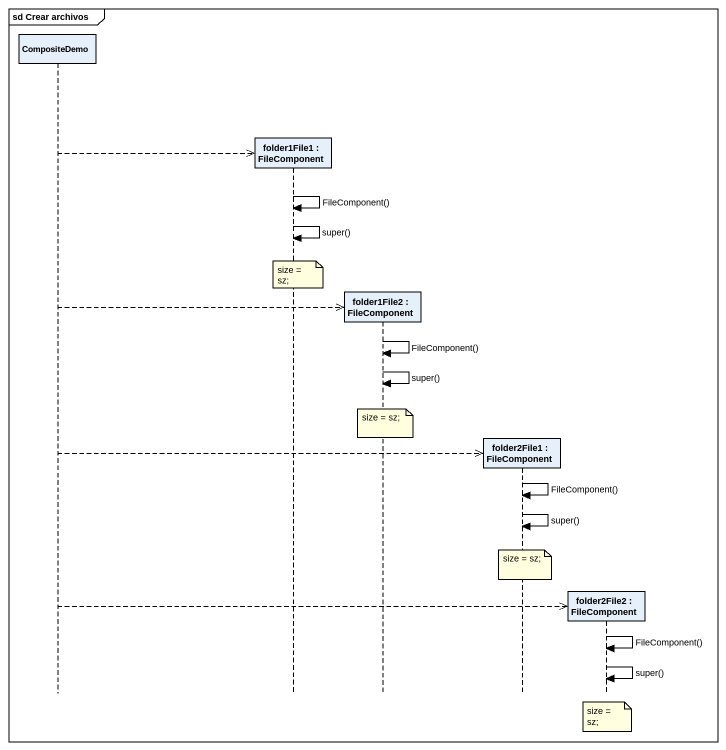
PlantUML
@startuml
mainframe sd Crear archivos
hide footbox
participant CompositeDemo
participant "folder1File1 : FileComponent" as folder1File1
participant "folder1File2 : FileComponent" as folder1File2
participant "folder2File1 : FileComponent" as folder2File1
participant "folder2File2 : FileComponent" as folder2File2

CompositeDemo -->> folder1File1 **
folder1File1 -> folder1File1 : FileComponent()
folder1File1 -> folder1File1 : super()
note over folder1File1 : size = sz;
CompositeDemo -->> folder1File2 **
folder1File2 -> folder1File2 : FileComponent()
folder1File2 -> folder1File2 : super()
note over folder1File2 : size = sz;
CompositeDemo -->> folder2File1 **
folder2File1 -> folder2File1 : FileComponent()
folder2File1 -> folder2File1 : super()
note over folder2File1 : size = sz;
CompositeDemo -->> folder2File2 **
folder2File2 -> folder2File2 : FileComponent()
folder2File2 -> folder2File2 : super()
note over folder2File2 : size = sz;
@enduml
